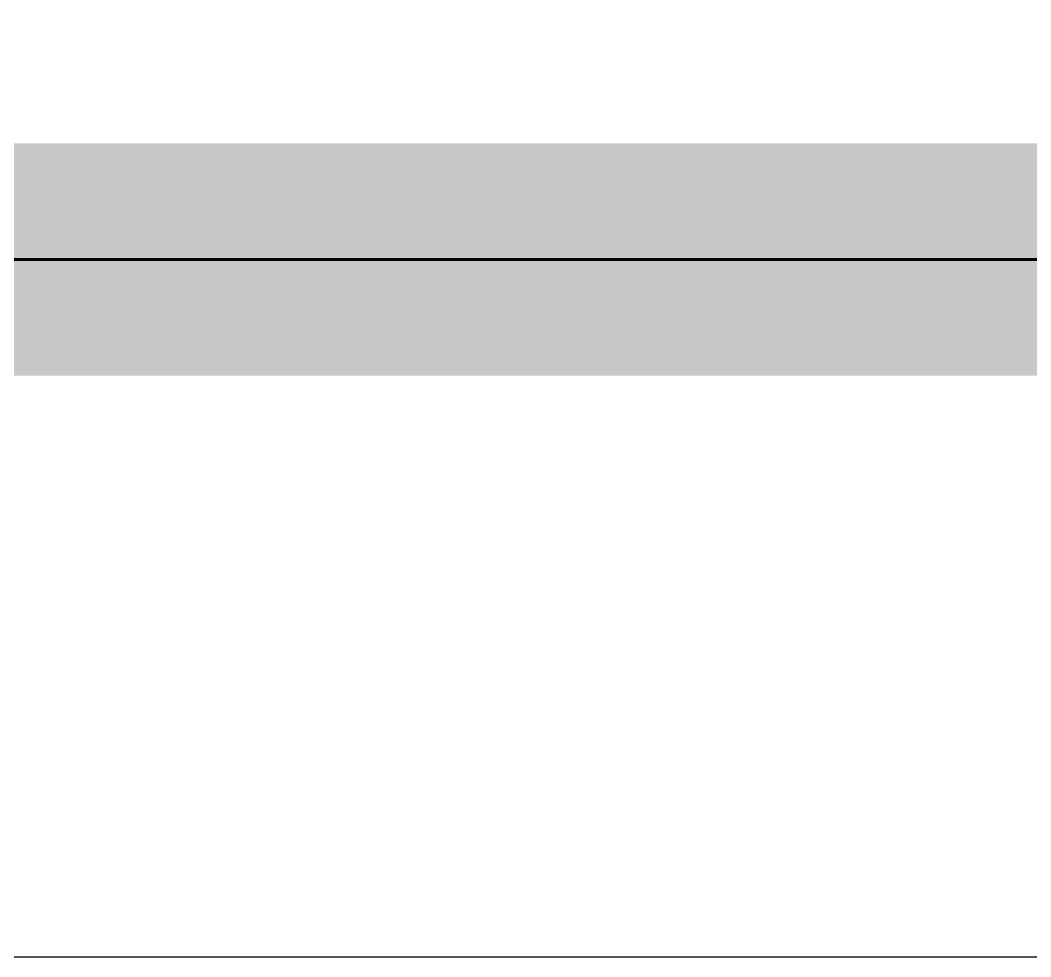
# Model space of a CAD drawing. Header units: centimetres. Extents: x -20963 to 233486, y -95276 to 159172.
# Drawn here: x 106255.98 to 106277.7, y 31773.35 to 31793.5 of the extents above; entities that cross this region are included whole.
import ezdxf

# ---------------------------------------------------------------- set-up
doc = ezdxf.new("R2010")
doc.units = ezdxf.units.CM
doc.header["$LTSCALE"] = 10
doc.header["$MEASUREMENT"] = 0
for name, pattern in [('006 plans$0$Dash2', [3, 1.5, -1.5]), ('006 plans$0$HIDDEN', [0.375, 0.25, -0.125]), ('DASHDOT2', [0.5, 0.25, -0.125, 0, -0.125])]:
    doc.linetypes.add(name, pattern=pattern)
for name, color, linetype in [('006 plans$0$$0$A-ELV-20', 11, 'Continuous'), ('A-MA-DEMISE LINE', 10, 'DASHDOT2'), ('LP-DIMENSION_INT_100', 51, 'Continuous')]:
    doc.layers.add(name, color=color, linetype=linetype)
for name, color, linetype, lineweight in [('006 plans$0$$glazing$0$A-LIN-30', 2, 'Continuous', 30), ('006 plans$0$A-DOOR', 5, 'Continuous', 13), ('006 plans$0$A-FLOR-OVHD', 1, '006 plans$0$Dash2', 13), ('006 Slab Edge$0$A-SLB-EDG', 171, 'Continuous', 60)]:
    doc.layers.add(name, color=color, linetype=linetype, lineweight=lineweight)

# ---------------------------------------------------------------- blocks, each defined once
blk = doc.blocks.new('gfgf')
at = {"layer": '006 plans$0$$0$A-ELV-20'}
blk.add_line((390947, 245051.07), (402905.62, 245051.07), dxfattribs=at)
at = {"layer": '006 plans$0$$glazing$0$A-LIN-30', "color": 30}
blk.add_line((391448.38, 245051.07), (405447.39, 245051.07), dxfattribs=at)
at = {"layer": '006 plans$0$A-DOOR'}
blk.add_lwpolyline([(405247.39, 245201.07), (390514.35, 245201.07), (390514.35, 245051.07), (390347, 245051.07)], dxfattribs=at)
at = {"layer": '006 plans$0$A-FLOR-OVHD', "linetype": '006 plans$0$HIDDEN', "ltscale": 200}
blk.add_line((390897.63, 245201.07), (405297.39, 245201.07), dxfattribs=at)
at = {"layer": '006 Slab Edge$0$A-SLB-EDG'}
blk.add_line((390564.35, 245201.07), (405297.39, 245201.07), dxfattribs=at)
at = {"layer": 'A-MA-DEMISE LINE', "color": 12, "linetype": 'DASHDOT2', "ltscale": 1000, "const_width": 50}
blk.add_lwpolyline([(389939.35, 254849.9), (406247.39, 254850), (406247.39, 245201.07), (390696.66, 245201.07), (390696.66, 245924), (389939.35, 245924)], close=True, dxfattribs=at)
blk = doc.blocks.new('PLAN')
at = {"layer": 'A-MA-DEMISE LINE', "color": 4, "xscale": 0.1, "yscale": 0.1, "zscale": 0.1}
blk.add_blockref('gfgf', (62317.381, 7268.244, 0), dxfattribs=at)

msp = doc.modelspace()

# ---------------------------------------------------------------- block references
at = {"layer": 'LP-DIMENSION_INT_100', "color": 2}
msp.add_blockref('PLAN', (4076.067, 0), dxfattribs=at)

doc.saveas('drawing.dxf')
